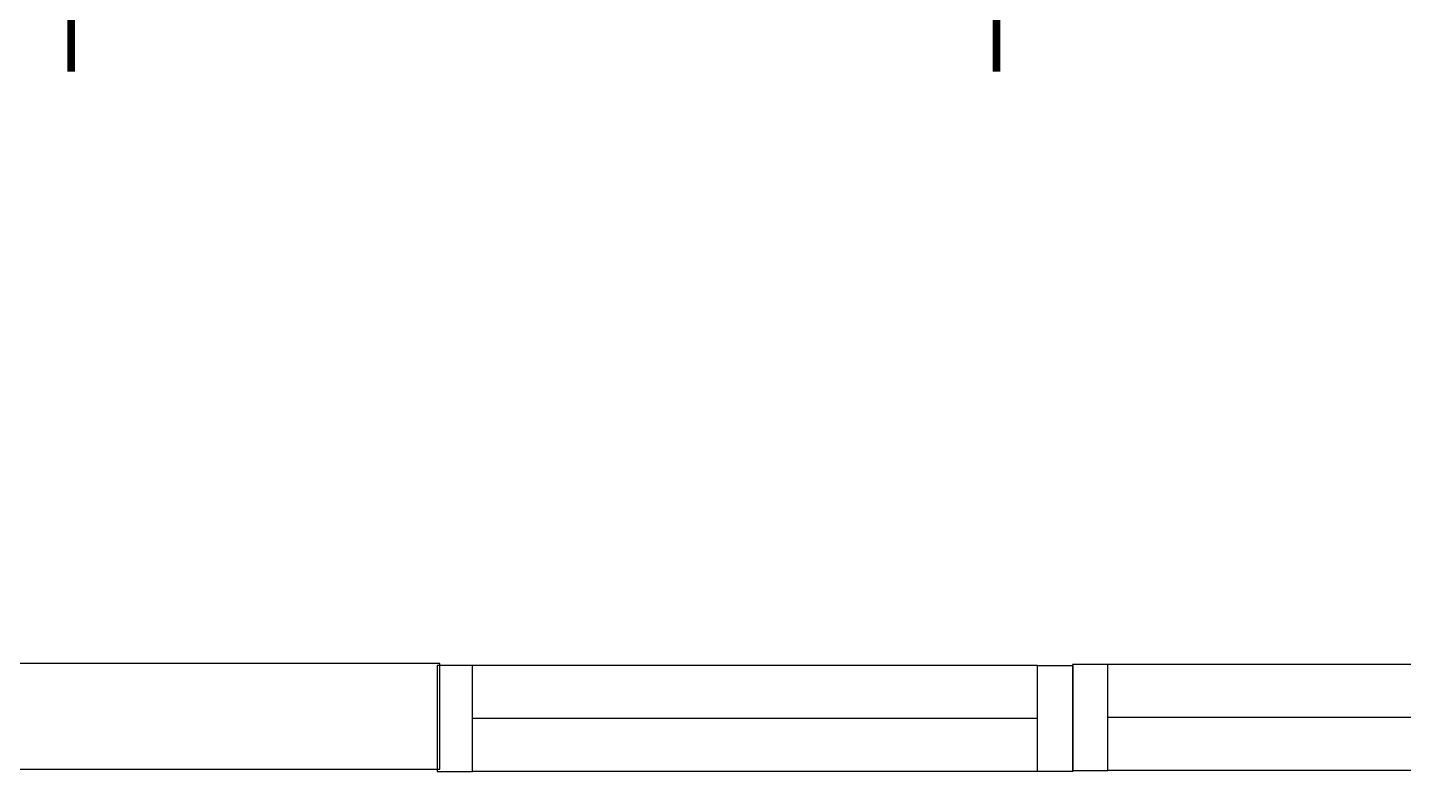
# Model space of a CAD drawing. Header units: inches. Extents: x -106706990 to 300603, y -86718466 to 1728185.
# Drawn here: x 23805 to 25753, y 13751 to 14806 of the extents above; entities that cross this region are included whole.
import ezdxf

# ---------------------------------------------------------------- set-up
doc = ezdxf.new("R2010")
doc.units = ezdxf.units.IN
doc.header["$MEASUREMENT"] = 0
for name, color, linetype in [('A-WALL', 1, 'Continuous'), ('A-WIN', 9, 'Continuous'), ('FITTING', 1, 'Continuous'), ('LAMP', 5, 'Continuous')]:
    doc.layers.add(name, color=color, linetype=linetype)

# ---------------------------------------------------------------- blocks, each defined once
blk = doc.blocks.new('A$C04C40081')
at = {"layer": 'A-WIN', "color": 8}
for p, q in [((850, 150), (50, 150)), ((850, 75), (50, 75)), ((850, 0), (50, 0))]:
    blk.add_line(p, q, dxfattribs=at)
at = {"layer": 'A-WIN', "color": 8, "linetype": 'Continuous'}
for points in [[(50, 150), (0, 150), (0, 0), (50, 0)], [(850, 150), (900, 150), (900, 0), (850, 0)]]:
    blk.add_lwpolyline(points, close=True, dxfattribs=at)
blk = doc.blocks.new('YBC 236')
at = {"layer": 'LAMP'}
for points, const_width in [([(-134681.8, 193808.3), (-134681.8, 193533.1)], 10.9), ([(-133371.4, 193808.3), (-133371.4, 193533.1)], 10.9), ([(-134681.8, 193670.7), (-133371.4, 193670.7)], 54.6), ([(-134681.8, 193679.4), (-134681.8, 193404.2)], 10.9), ([(-133371.4, 193679.4), (-133371.4, 193404.2)], 10.9), ([(-134681.8, 193541.8), (-133371.4, 193541.8)], 54.6)]:
    blk.add_lwpolyline(points, dxfattribs=dict(at, const_width=const_width))
blk = doc.blocks.new('*U182')
at = {"layer": 'FITTING', "color": 1, "linetype": 'Continuous'}
blk.add_blockref('YBC 236', (134026.6, -193606.2, -5.5), dxfattribs=at)
blk = doc.blocks.new('*U183')
at = {"layer": 'LAMP', "color": 0, "linetype": 'ByBlock', "lineweight": -2, "transparency": 16777216}
blk.add_blockref('*U182', (2500, 0), dxfattribs=at)

msp = doc.modelspace()

# ---------------------------------------------------------------- linework, layer by layer
at = {"layer": 'A-WALL', "color": 8, "linetype": 'Continuous', "ltscale": 900}
for p, q in [((24388.8, 13904.4), (22288.8, 13904.4)), ((24388.8, 13754.4), (24388.8, 13904.4)), ((22288.8, 13754.4), (24388.8, 13754.4))]:
    msp.add_line(p, q, dxfattribs=at)

# ---------------------------------------------------------------- block references
at = {"layer": 'A-WIN', "color": 8}
for p in [(24385.1, 13751.2), (25284.8, 13752.6)]:
    msp.add_blockref('A$C04C40081', p, dxfattribs=at)
at = {"layer": 'LAMP', "color": 0}
msp.add_blockref('*U183', (22021.7, 14945.1, 5.5), dxfattribs=at)

doc.saveas('drawing.dxf')
